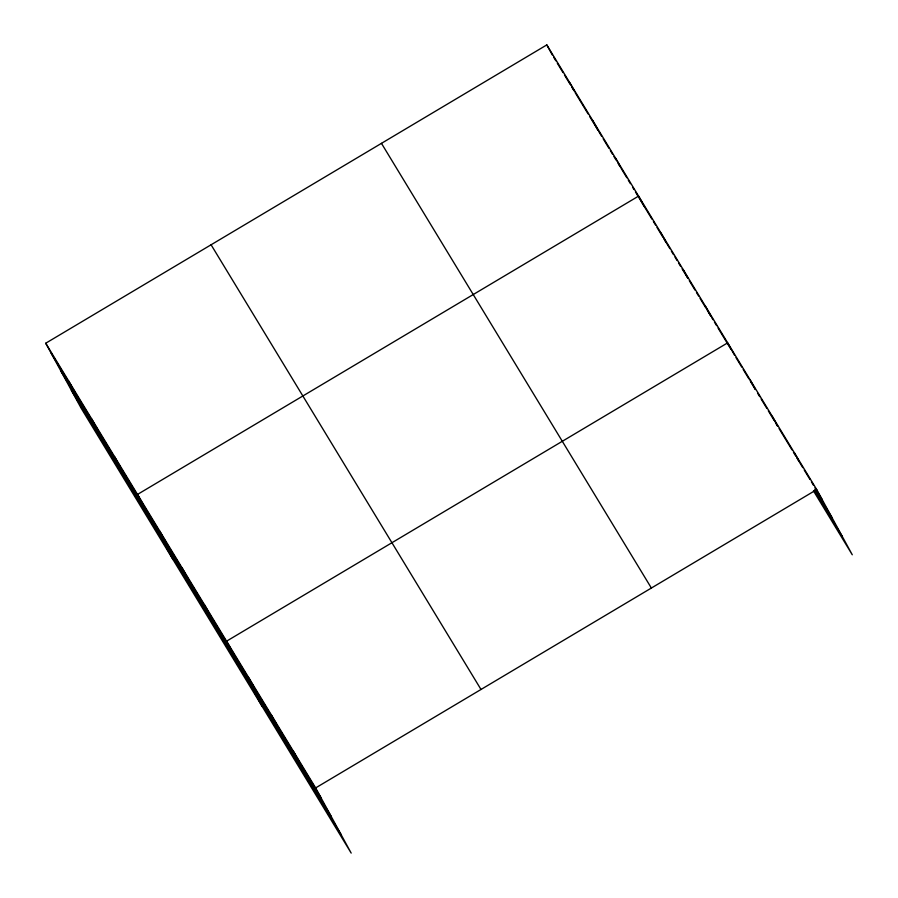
<?xml version="1.0" encoding="UTF-8"?>
<svg xmlns="http://www.w3.org/2000/svg" width="898" height="898" viewBox="0 0 898 898"><rect width="100%" height="100%" fill="white"/><g stroke="black" fill="none" stroke-linecap="round" stroke-linejoin="round"><path stroke-width="1.35" d="M45.731 343.227L315.647 787.916L351.185 853.1L81.269 408.41L45.731 343.227L546.815 44.9L816.731 489.59L852.269 554.773L813.476 490.869M315.647 787.916L816.731 489.59M553.707 57.27L555.862 60.817M557.288 63.186L563.024 72.626M564.46 74.994L570.196 84.446M571.633 86.803L573.777 90.35M575.214 92.707L588.123 113.979M589.559 116.336L598.158 130.513L592.702 120.5M598.876 131.692L601.739 136.417M603.175 138.775L608.911 148.226M610.348 150.595L612.492 154.13M613.929 156.499L616.084 160.046M618.228 163.582L619.665 165.95M621.102 168.308L626.838 177.759M628.274 180.116L630.418 183.663M632.574 187.211L634.01 189.568M635.436 191.936L637.591 195.472M639.028 197.841L651.948 219.123M653.385 221.492L655.54 225.039M656.977 227.407L662.724 236.881M664.161 239.25L666.316 242.797L660.849 232.784M667.034 243.975L669.908 248.712M671.345 251.081L673.5 254.628M674.937 256.996L677.081 260.543M678.518 262.912L680.673 266.47M682.11 268.828L687.857 278.301M689.294 280.67L695.041 290.133M696.478 292.501L698.633 296.048M700.07 298.417L705.817 307.891M707.254 310.248L710.846 316.175L705.39 306.162M711.564 317.353L713.001 319.722M714.438 322.09L716.593 325.637M718.03 328.006L730.961 349.311M734.553 355.226L727.661 342.845L226.577 641.172L262.115 706.356M735.99 357.595L741.737 367.058M743.174 369.426L748.921 378.889M750.358 381.257L755.386 389.541L749.92 379.528M757.542 393.099L759.697 396.647M761.134 399.015L766.881 408.478M768.318 410.846L774.065 420.32M775.502 422.677L777.657 426.236L772.19 416.223M779.094 428.604L792.014 449.898M793.45 452.266L795.606 455.814M797.042 458.182L799.198 461.74M799.916 462.919L802.79 467.656M804.226 470.024L809.974 479.487M811.41 481.856L813.566 485.403M815.002 487.771L822.186 499.602M814.879 489.41L832.109 517.809M814.329 490.409L842.335 536.566M381.459 143.343L651.376 588.044M211.086 244.784L481.002 689.473M51.197 353.24L321.114 797.929M61.12 371.446L331.036 816.136M71.346 390.203L341.262 834.893M794.461 452.906L799.31 461.808M683.12 269.467L687.969 278.369M644.046 206.113L638.579 196.101L137.506 494.428L173.045 559.6M615.646 158.295L620.496 167.196M569.759 82.695L574.608 91.596M546.815 44.9L552.27 54.913M293.388 751.233L298.843 761.246M271.117 714.55L276.573 724.563M248.847 677.855L254.302 687.868M204.306 604.489L209.773 614.501M182.047 567.794L187.502 577.807M159.777 531.111L165.232 541.124M114.562 456.622L120.018 466.634M91.618 418.827L97.074 428.84M68.675 381.021L74.141 391.034"/></g></svg>
